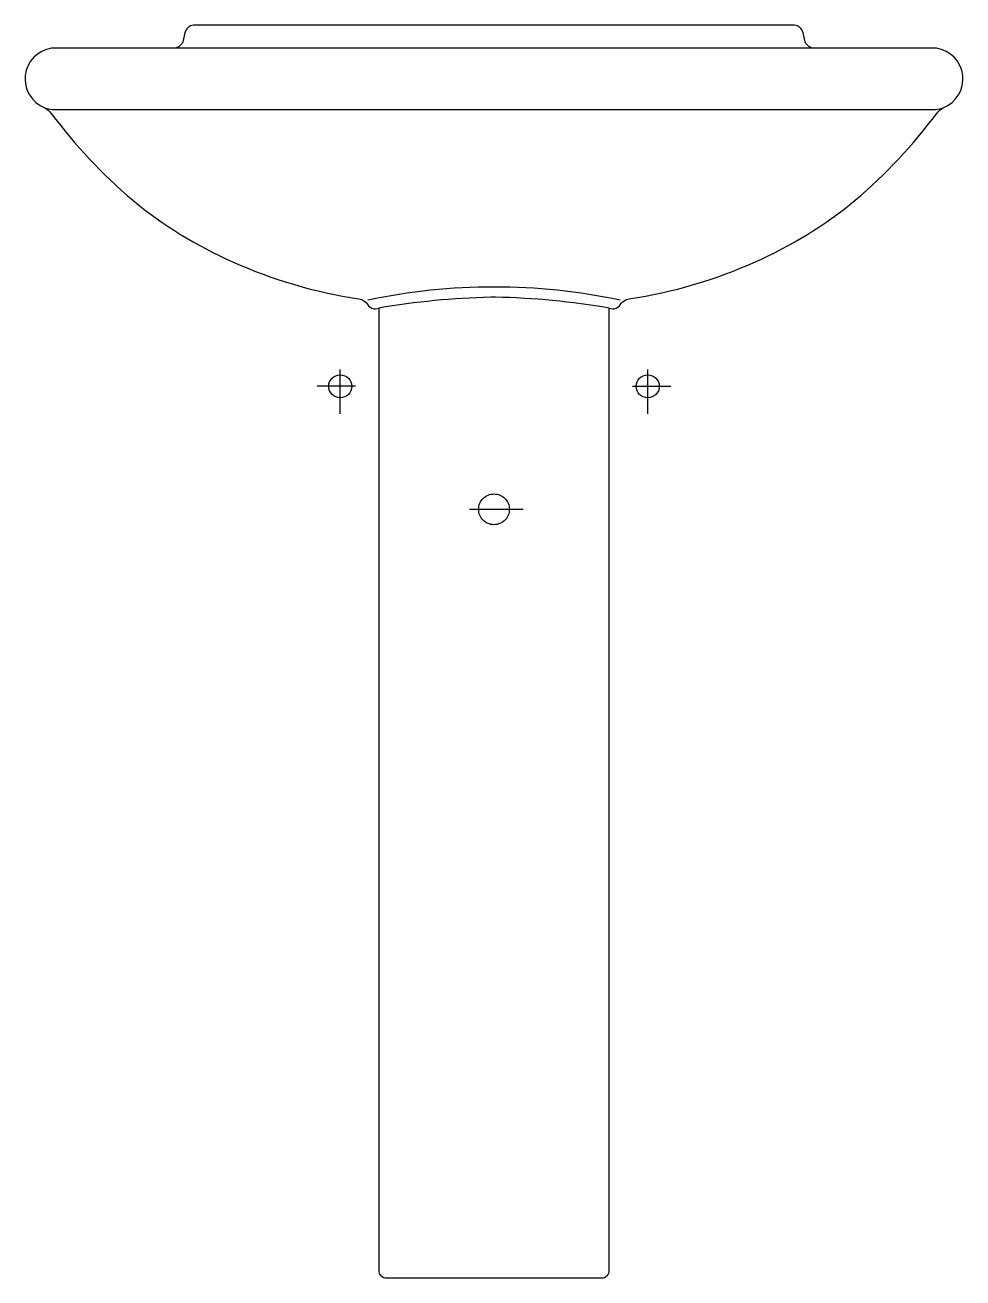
# Model space of a CAD drawing. Extents: x -855.359 to -854.749, y 498.616 to 499.431.
import ezdxf

# ---------------------------------------------------------------- set-up
doc = ezdxf.new("R2010")
doc.units = 0
doc.header["$LTSCALE"] = 50
doc.header["$MEASUREMENT"] = 0
doc.linetypes.add('HIDDEN', pattern=[0.375, 0.25, -0.125])
doc.layers.add('A-PECAS', color=2, linetype='CONTINUOUS')

msp = doc.modelspace()

# ---------------------------------------------------------------- linework, layer by layer
at = {"layer": 'A-PECAS', "color": 1}
for p, q in [((-855.15362, 499.17762), (-855.15362, 499.20662)), ((-854.95362, 499.17762), (-854.95362, 499.20662)), ((-855.14362, 499.19562), (-855.16862, 499.19562)), ((-854.96362, 499.19562), (-854.93862, 499.19562)), ((-855.06962, 499.11562), (-855.03462, 499.11562))]:
    msp.add_line(p, q, dxfattribs=at)
at = {"layer": 'A-PECAS'}
msp.add_lwpolyline([(-855.05362, 498.61562), (-854.98362, 498.61562, 0.414214), (-854.97862, 498.62062), (-854.97862, 499.24647, -0.001012), (-854.97662, 499.24612, 0.278163), (-854.97205, 499.248), (-854.97162, 499.24862, -0.198576), (-854.96562, 499.25262, 0.069944), (-854.88362, 499.27662, 0.067017), (-854.81862, 499.31662, 0.054509), (-854.76562, 499.37312, -0.104847), (-854.76143, 499.37687, 0.772082), (-854.76585, 499.41553, 0.036547), (-854.76721, 499.41562), (-854.84512, 499.41562, -0.326541), (-854.85112, 499.41962), (-854.85262, 499.42562, 0.310221), (-854.85812, 499.43062), (-855.05362, 499.43062), (-855.24912, 499.43062, 0.310221), (-855.25462, 499.42562), (-855.25612, 499.41962, -0.326541), (-855.26212, 499.41562), (-855.34002, 499.41562, 0.036547), (-855.34138, 499.41553, 0.772082), (-855.3458, 499.37687, -0.104847), (-855.34162, 499.37312, 0.054509), (-855.28862, 499.31662, 0.067017), (-855.22362, 499.27662, 0.069944), (-855.14162, 499.25262, -0.198576), (-855.13562, 499.24862), (-855.13518, 499.248, 0.278163), (-855.13062, 499.24612, -0.001012), (-855.12862, 499.24647), (-855.12862, 498.62062, 0.414214), (-855.12362, 498.61562)], format="xyb", close=True, dxfattribs=at)
at = {"layer": 'A-PECAS', "color": 1}
msp.add_lwpolyline([(-854.84512, 499.41562), (-855.05362, 499.41562), (-855.26212, 499.41562)], dxfattribs=at)
for points in [[(-855.3458, 499.37687, 0.064534), (-855.34078, 499.37564, 0.046224), (-855.34041, 499.37562), (-855.05362, 499.37562), (-854.76682, 499.37562, 0.046224), (-854.76645, 499.37564, 0.064534), (-854.76143, 499.37687, 0.064534)], [(-854.97162, 499.25162, 0.055198), (-855.05362, 499.26012, 0.055198), (-855.13562, 499.25162, 0.055198)], [(-854.97862, 499.24647, 0.037131), (-855.05267, 499.2536), (-855.05576, 499.25358, 0.036534), (-855.12862, 499.24647, 0.037602)]]:
    msp.add_lwpolyline(points, format="xyb", dxfattribs=at)
for centre in [(-855.15362, 499.19562), (-854.95362, 499.19562)]:
    msp.add_circle(centre, 0.0075, dxfattribs=at)
at = {"layer": 'A-PECAS', "color": 1, "linetype": 'HIDDEN'}
msp.add_circle((-855.05362, 499.11562), 0.01, dxfattribs=at)

doc.saveas('drawing.dxf')
